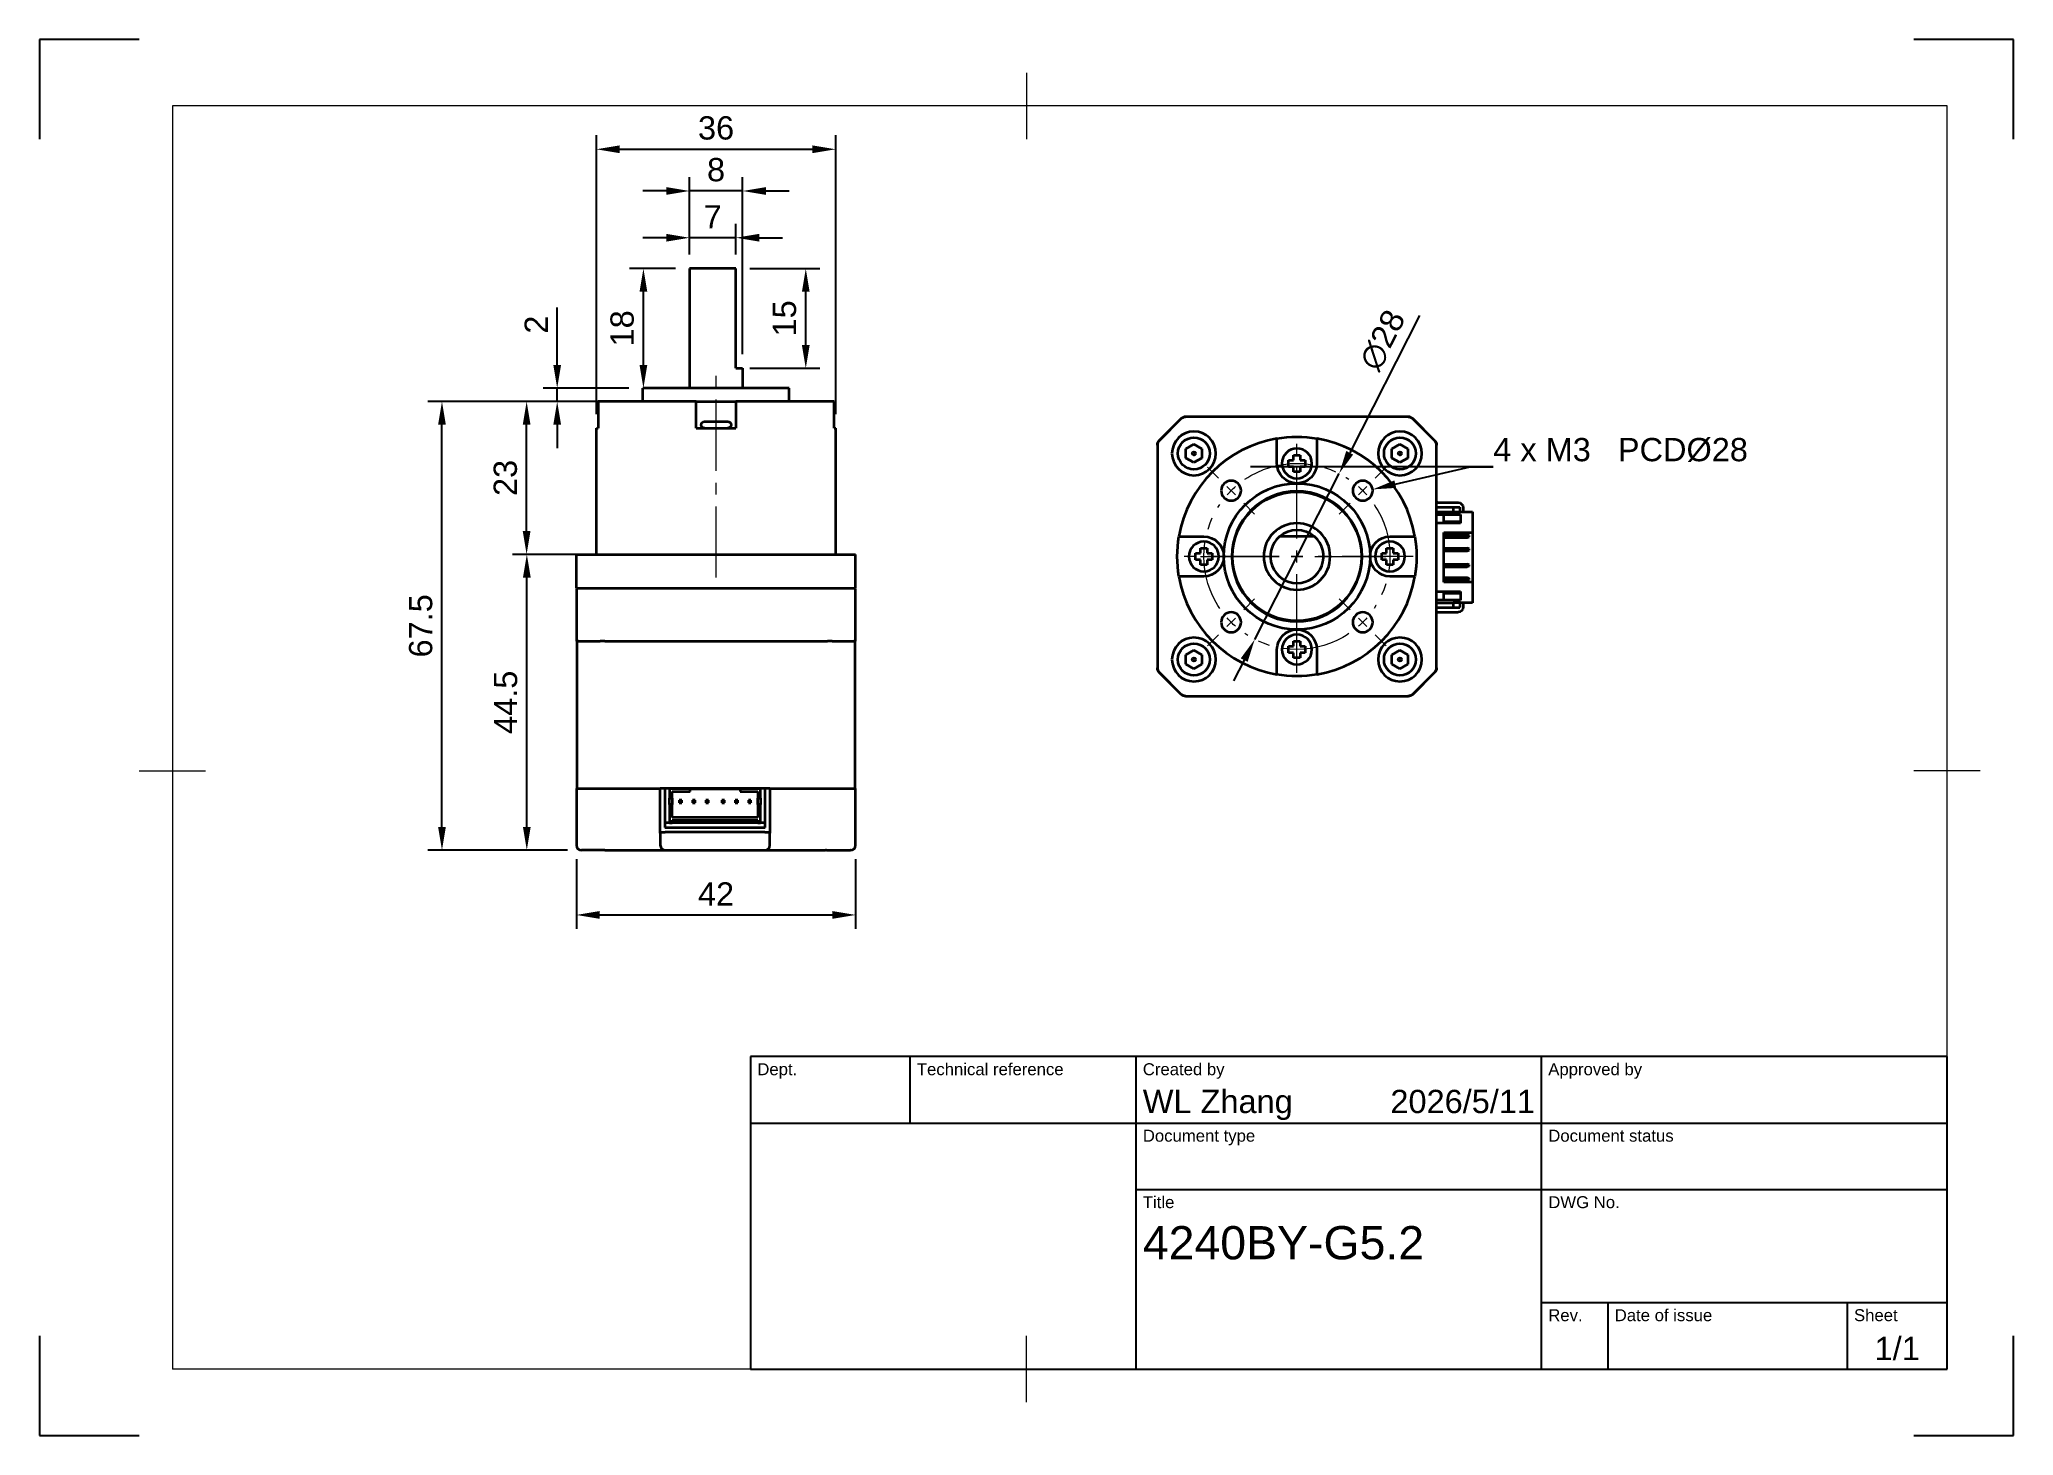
# Model space of a CAD drawing. Header units: millimetres. Extents: x 0 to 297, y 0 to 210.
import ezdxf
from ezdxf import colors
from ezdxf.entities.mleader import LeaderData, LeaderLine
from ezdxf.enums import TextEntityAlignment as Align
from ezdxf.math import Vec2, Vec3

# ---------------------------------------------------------------- set-up
doc = ezdxf.new("R2010")
doc.units = ezdxf.units.MM
doc.header["$LTSCALE"] = 0.75
doc.linetypes.add('CENTER2', pattern=[28.575, 19.05, -3.175, 3.175, -3.175])
for name, color, linetype, lineweight in [('BORDER', 7, 'Continuous', 18), ('FD_Dimensions', 7, 'Continuous', 18), ('Leaders', 7, 'Continuous', 18), ('Smart Centers', 7, 'CENTER2', 18), ('TITLEBLOCK', 7, 'Continuous', 25), ('Visible', 7, 'Continuous', 35)]:
    doc.layers.add(name, color=color, linetype=linetype, lineweight=lineweight)
doc.styles.add('FusionTitle', font='arial.ttf')
doc.styles.get("Standard").update_dxf_attribs({"font": 'arial.ttf'})
doc.dimstyles.new('Dim-ISO-25', dxfattribs={"dimtxt": 3.5, "dimasz": 3.5, "dimexe": 2.1, "dimexo": 2.1, "dimgap": 1.4, "dimtad": 1, "dimzin": 12, "dimdsep": 46, "dimtxsty": 'Standard', "dimcen": 0, "dimazin": 3, "dimtp": 0.1, "dimtm": 0.1, "dimtfac": 0.714286, "dimtmove": 0, "dimatfit": 3, "dimfxl": 1, "dimtzin": 12, "dimarcsym": 0})

# ---------------------------------------------------------------- blocks, each defined once
blk = doc.blocks.new('ISO_A4(L)_SHEET')
at = {"layer": 'BORDER'}
for p, q in [((148.5, 205), (148.5, 195)), ((287, 200), (20, 200)), ((20, 200), (20, 10)), ((287, 10), (287, 200)), ((15, 100), (25, 100)), ((292, 100), (282, 100)), ((148.5, 5), (148.5, 15)), ((287, 10), (20, 10))]:
    blk.add_line(p, q, dxfattribs=at)
at = {"layer": 'Defpoints'}
for p, q in [((0, 210), (0, 195)), ((15, 210), (0, 210)), ((297, 210), (282, 210)), ((297, 195), (297, 210)), ((0, 15), (0, 0)), ((297, 0), (297, 15)), ((0, 0), (15, 0)), ((282, 0), (297, 0))]:
    blk.add_line(p, q, dxfattribs=at)
blk = doc.blocks.new('ISO_TITLEBLOCK')
at = {"layer": 'TITLEBLOCK'}
for p, q in [((0, 47), (-180, 47)), ((-180, 47), (-180, 0)), ((-156, 37), (-156, 47)), ((-122, 0), (-122, 47)), ((-61, 0), (-61, 47)), ((0, 0), (0, 47)), ((-180, 37), (0, 37)), ((-122, 27), (0, 27)), ((-61, 10), (0, 10)), ((-51, 0), (-51, 10)), ((-15, 0), (-15, 10)), ((-180, 0), (0, 0))]:
    blk.add_line(p, q, dxfattribs=at)
at = {"layer": 'TITLEBLOCK', "style": 'FusionTitle'}
for s, p in [('Dept.', (-179, 46)), ('Technical reference', (-155, 46)), ('Created by', (-121, 46)), ('Approved by', (-60, 46)), ('Document type', (-121, 36)), ('Document status', (-60, 36)), ('Title', (-121, 26)), ('DWG No.', (-60, 26)), ('Rev.', (-60, 9)), ('Date of issue', (-50, 9)), ('Sheet', (-14, 9))]:
    blk.add_text(s, height=1.8, dxfattribs=at).set_placement(p, align=Align.TOP_LEFT)
for tag, height, p in [('DEPT', 3.5, (-179, 42)), ('TECHNICAL_REFERENCE', 3.5, (-155, 42)), ('CREATED_BY', 3.5, (-121, 42)), ('APPROVED_BY', 3.5, (-60, 42)), ('DOCUMENT_TYPE', 3.5, (-121, 32)), ('DOCUMENT_STATUS', 3.5, (-60, 32)), ('TITLE_1', 5, (-121, 21.5)), ('TITLE_2', 5, (-121, 14)), ('TITLE_3', 5, (-121, 6.5)), ('DATE_OF_ISSUE', 3.5, (-50, 5))]:
    blk.add_attdef(tag, text='', height=height, dxfattribs=at).set_placement(p, align=Align.TOP_LEFT)
for tag, p in [('CREATED_DATE', (-62, 42)), ('APPROVED_DATE', (-0.99, 42))]:
    blk.add_attdef(tag, text='', height=3.5, dxfattribs=at).set_placement(p, align=Align.TOP_RIGHT)
for tag, height, p in [('DRAWING_NUMBER', 5, (-30.5, 19.75)), ('REV', 3.5, (-56, 4.85)), ('SHEET', 3.5, (-7.5, 4.85))]:
    blk.add_attdef(tag, text='', height=height, dxfattribs=at).set_placement(p, align=Align.TOP_CENTER)
blk = doc.blocks.new('*U5')
at = {"layer": 'Smart Centers', "color": 0, "ltscale": 0.75, "transparency": 16777216}
blk.add_line((0, -13), (0, 19), dxfattribs=at)
blk = doc.blocks.new('*D25')
at = {"layer": 'Defpoints', "color": 0, "transparency": 16777216}
for p in [(80.79174, 88.807893), (122.79174, 88.807893), (122.79174, 78.307893)]:
    blk.add_point(p, dxfattribs=at)
at = {"layer": 'FD_Dimensions', "color": 0, "lineweight": -2, "transparency": 16777216}
for p, q in [((80.79174, 86.707893), (80.79174, 76.207893)), ((122.79174, 86.707893), (122.79174, 76.207893)), ((84.29174, 78.307893), (119.29174, 78.307893))]:
    blk.add_line(p, q, dxfattribs=at)
at = {"layer": 'FD_Dimensions', "color": 0, "transparency": 16777216}
for points in [[(84.29174, 78.891226), (84.29174, 77.724559), (80.79174, 78.307893)], [(119.29174, 78.891226), (119.29174, 77.724559), (122.79174, 78.307893)]]:
    blk.add_solid(points, dxfattribs=at)
at = {"layer": 'FD_Dimensions', "color": 0, "transparency": 16777216, "insert": (101.79174, 81.465055), "char_height": 3.5, "attachment_point": 5}
blk.add_mtext('42', dxfattribs=at)
blk = doc.blocks.new('*D26')
at = {"layer": 'Defpoints', "color": 0, "transparency": 16777216}
for p in [(60.55374, 155.545893), (84.043501, 155.545893), (81.55374, 88.045893)]:
    blk.add_point(p, dxfattribs=at)
at = {"layer": 'FD_Dimensions', "color": 0, "lineweight": -2, "transparency": 16777216}
for p, q in [((81.943501, 155.545893), (58.45374, 155.545893)), ((60.55374, 91.545893), (60.55374, 152.045893)), ((79.45374, 88.045893), (58.45374, 88.045893))]:
    blk.add_line(p, q, dxfattribs=at)
at = {"layer": 'FD_Dimensions', "color": 0, "transparency": 16777216}
for points in [[(59.970407, 152.045893), (61.137073, 152.045893), (60.55374, 155.545893)], [(59.970407, 91.545893), (61.137073, 91.545893), (60.55374, 88.045893)]]:
    blk.add_solid(points, dxfattribs=at)
at = {"layer": 'FD_Dimensions', "color": 0, "transparency": 16777216, "insert": (57.366735, 121.795893), "char_height": 3.5, "attachment_point": 5, "rotation": 90}
blk.add_mtext('67.5', dxfattribs=at)
blk = doc.blocks.new('*D27')
at = {"layer": 'Defpoints', "color": 0, "transparency": 16777216}
for p in [(73.29174, 155.545893), (84.043501, 155.545893), (83.79174, 132.545893)]:
    blk.add_point(p, dxfattribs=at)
at = {"layer": 'FD_Dimensions', "color": 0, "lineweight": -2, "transparency": 16777216}
for p, q in [((81.943501, 155.545893), (71.19174, 155.545893)), ((73.29174, 136.045893), (73.29174, 152.045893)), ((81.69174, 132.545893), (71.19174, 132.545893))]:
    blk.add_line(p, q, dxfattribs=at)
at = {"layer": 'FD_Dimensions', "color": 0, "transparency": 16777216}
for points in [[(72.708407, 152.045893), (73.875073, 152.045893), (73.29174, 155.545893)], [(72.708407, 136.045893), (73.875073, 136.045893), (73.29174, 132.545893)]]:
    blk.add_solid(points, dxfattribs=at)
at = {"layer": 'FD_Dimensions', "color": 0, "transparency": 16777216, "insert": (70.103541, 144.045893), "char_height": 3.5, "attachment_point": 5, "rotation": 90}
blk.add_mtext('23', dxfattribs=at)
blk = doc.blocks.new('*D28')
at = {"layer": 'Defpoints', "color": 0, "transparency": 16777216}
for p in [(119.79174, 193.486749), (83.79174, 151.545893), (119.79174, 151.545893)]:
    blk.add_point(p, dxfattribs=at)
at = {"layer": 'FD_Dimensions', "color": 0, "lineweight": -2, "transparency": 16777216}
for p, q in [((83.79174, 153.645893), (83.79174, 195.586749)), ((87.29174, 193.486749), (116.29174, 193.486749)), ((119.79174, 153.645893), (119.79174, 195.586749))]:
    blk.add_line(p, q, dxfattribs=at)
at = {"layer": 'FD_Dimensions', "color": 0, "transparency": 16777216}
for points in [[(87.29174, 194.070083), (87.29174, 192.903416), (83.79174, 193.486749)], [(116.29174, 194.070083), (116.29174, 192.903416), (119.79174, 193.486749)]]:
    blk.add_solid(points, dxfattribs=at)
at = {"layer": 'FD_Dimensions', "color": 0, "transparency": 16777216, "insert": (101.79174, 196.674948), "char_height": 3.5, "attachment_point": 5}
blk.add_mtext('36', dxfattribs=at)
blk = doc.blocks.new('*D29')
at = {"layer": 'Defpoints', "color": 0, "transparency": 16777216}
for p in [(73.321091, 132.545893), (80.792088, 132.545893), (81.55374, 88.045893)]:
    blk.add_point(p, dxfattribs=at)
at = {"layer": 'FD_Dimensions', "color": 0, "lineweight": -2, "transparency": 16777216}
for p, q in [((78.692088, 132.545893), (71.221091, 132.545893)), ((73.321091, 91.545893), (73.321091, 129.045893)), ((79.45374, 88.045893), (71.221091, 88.045893))]:
    blk.add_line(p, q, dxfattribs=at)
at = {"layer": 'FD_Dimensions', "color": 0, "transparency": 16777216}
for points in [[(72.737758, 129.045893), (73.904425, 129.045893), (73.321091, 132.545893)], [(72.737758, 91.545893), (73.904425, 91.545893), (73.321091, 88.045893)]]:
    blk.add_solid(points, dxfattribs=at)
at = {"layer": 'FD_Dimensions', "color": 0, "transparency": 16777216, "insert": (70.141248, 110.295893), "char_height": 3.5, "attachment_point": 5, "rotation": 90}
blk.add_mtext('44.5', dxfattribs=at)
blk = doc.blocks.new('*D30')
at = {"layer": 'Defpoints', "color": 0, "transparency": 16777216}
for p in [(77.892523, 157.545893), (90.79174, 157.545893), (90.79174, 155.545893)]:
    blk.add_point(p, dxfattribs=at)
at = {"layer": 'FD_Dimensions', "color": 0, "lineweight": -2, "transparency": 16777216}
for p, q in [((77.892523, 161.045893), (77.892523, 169.664106)), ((88.69174, 157.545893), (75.792523, 157.545893)), ((77.892523, 155.545893), (77.892523, 157.545893)), ((88.69174, 155.545893), (75.792523, 155.545893)), ((77.892523, 152.045893), (77.892523, 148.545893))]:
    blk.add_line(p, q, dxfattribs=at)
at = {"layer": 'FD_Dimensions', "color": 0, "transparency": 16777216}
for points in [[(77.309189, 161.045893), (78.475856, 161.045893), (77.892523, 157.545893)], [(77.309189, 152.045893), (78.475856, 152.045893), (77.892523, 155.545893)]]:
    blk.add_solid(points, dxfattribs=at)
at = {"layer": 'FD_Dimensions', "color": 0, "transparency": 16777216, "insert": (74.73536, 167.104999), "char_height": 3.5, "attachment_point": 5, "rotation": 90}
blk.add_mtext('2', dxfattribs=at)
blk = doc.blocks.new('*D31')
at = {"layer": 'Defpoints', "color": 0, "transparency": 16777216}
for p in [(90.864539, 175.545893), (97.79174, 175.545893), (90.79174, 157.545893)]:
    blk.add_point(p, dxfattribs=at)
at = {"layer": 'FD_Dimensions', "color": 0, "lineweight": -2, "transparency": 16777216}
for p, q in [((95.69174, 175.545893), (88.764539, 175.545893)), ((90.864539, 161.045893), (90.864539, 172.045893)), ((92.89174, 157.545893), (92.964539, 157.545893))]:
    blk.add_line(p, q, dxfattribs=at)
at = {"layer": 'FD_Dimensions', "color": 0, "transparency": 16777216}
for points in [[(90.281205, 172.045893), (91.447872, 172.045893), (90.864539, 175.545893)], [(90.281205, 161.045893), (91.447872, 161.045893), (90.864539, 157.545893)]]:
    blk.add_solid(points, dxfattribs=at)
at = {"layer": 'FD_Dimensions', "color": 0, "transparency": 16777216, "insert": (87.677533, 166.545893), "char_height": 3.5, "attachment_point": 5, "rotation": 90}
blk.add_mtext('18', dxfattribs=at)
blk = doc.blocks.new('*D32')
at = {"layer": 'Defpoints', "color": 0, "transparency": 16777216}
for p in [(104.79174, 175.545893), (115.29174, 175.545893), (104.79174, 160.545893)]:
    blk.add_point(p, dxfattribs=at)
at = {"layer": 'FD_Dimensions', "color": 0, "lineweight": -2, "transparency": 16777216}
for p, q in [((106.89174, 175.545893), (117.39174, 175.545893)), ((115.29174, 164.045893), (115.29174, 172.045893)), ((106.89174, 160.545893), (117.39174, 160.545893))]:
    blk.add_line(p, q, dxfattribs=at)
at = {"layer": 'FD_Dimensions', "color": 0, "transparency": 16777216}
for points in [[(114.708407, 172.045893), (115.875073, 172.045893), (115.29174, 175.545893)], [(114.708407, 164.045893), (115.875073, 164.045893), (115.29174, 160.545893)]]:
    blk.add_solid(points, dxfattribs=at)
at = {"layer": 'FD_Dimensions', "color": 0, "transparency": 16777216, "insert": (112.104735, 168.045893), "char_height": 3.5, "attachment_point": 5, "rotation": 90}
blk.add_mtext('15', dxfattribs=at)
blk = doc.blocks.new('*D33')
at = {"layer": 'Defpoints', "color": 0, "transparency": 16777216}
for p in [(97.79174, 180.176434), (97.79174, 175.545893), (104.79174, 175.545893)]:
    blk.add_point(p, dxfattribs=at)
at = {"layer": 'FD_Dimensions', "color": 0, "lineweight": -2, "transparency": 16777216}
for p, q in [((97.79174, 177.645893), (97.79174, 182.276434)), ((104.79174, 177.645893), (104.79174, 182.276434)), ((94.29174, 180.176434), (90.79174, 180.176434)), ((104.79174, 180.176434), (97.79174, 180.176434)), ((108.29174, 180.176434), (111.79174, 180.176434))]:
    blk.add_line(p, q, dxfattribs=at)
at = {"layer": 'FD_Dimensions', "color": 0, "transparency": 16777216}
for points in [[(94.29174, 180.759767), (94.29174, 179.5931), (97.79174, 180.176434)], [(108.29174, 180.759767), (108.29174, 179.5931), (104.79174, 180.176434)]]:
    blk.add_solid(points, dxfattribs=at)
at = {"layer": 'FD_Dimensions', "color": 0, "transparency": 16777216, "insert": (101.29174, 183.326434), "char_height": 3.5, "attachment_point": 5}
blk.add_mtext('7', dxfattribs=at)
blk = doc.blocks.new('*D34')
at = {"layer": 'Defpoints', "color": 0, "transparency": 16777216}
for p in [(97.79174, 187.210901), (97.79174, 175.545893), (105.79174, 160.545893)]:
    blk.add_point(p, dxfattribs=at)
at = {"layer": 'FD_Dimensions', "color": 0, "lineweight": -2, "transparency": 16777216}
for p, q in [((94.29174, 187.210901), (90.79174, 187.210901)), ((97.79174, 177.645893), (97.79174, 189.310901)), ((105.79174, 187.210901), (97.79174, 187.210901)), ((105.79174, 162.645893), (105.79174, 189.310901)), ((109.29174, 187.210901), (112.79174, 187.210901))]:
    blk.add_line(p, q, dxfattribs=at)
at = {"layer": 'FD_Dimensions', "color": 0, "transparency": 16777216}
for points in [[(94.29174, 187.794235), (94.29174, 186.627568), (97.79174, 187.210901)], [(109.29174, 187.794235), (109.29174, 186.627568), (105.79174, 187.210901)]]:
    blk.add_solid(points, dxfattribs=at)
at = {"layer": 'FD_Dimensions', "color": 0, "transparency": 16777216, "insert": (101.79174, 190.397907), "char_height": 3.5, "attachment_point": 5}
blk.add_mtext('8', dxfattribs=at)
blk = doc.blocks.new('*U16')
at = {"layer": 'Smart Centers', "color": 0, "ltscale": 0.75, "transparency": 16777216}
for p, q in [((-6.363961, -6.363961), (-8.005222, -8.005222)), ((-11.793768, -11.793768), (-13.435029, -13.435029))]:
    blk.add_line(p, q, dxfattribs=at)
at = {"layer": 'Smart Centers', "color": 0, "linetype": 'Continuous', "ltscale": 0.75, "transparency": 16777216}
blk.add_line((-9.268071, -9.268071), (-10.530919, -10.530919), dxfattribs=at)
at = {"layer": 'Smart Centers', "color": 0, "linetype": 'Continuous', "ltscale": 0.75, "transparency": 16777216, "extrusion": (0, 0, -1)}
blk.add_arc((0, 0), 14, 311.344856, 318.655144, dxfattribs=at)
blk = doc.blocks.new('*U17')
at = {"layer": 'Smart Centers', "color": 0, "ltscale": 0.75, "transparency": 16777216}
for p, q in [((-11.793768, 11.793768), (-13.435029, 13.435029)), ((-6.363961, 6.363961), (-8.005222, 8.005222))]:
    blk.add_line(p, q, dxfattribs=at)
at = {"layer": 'Smart Centers', "color": 0, "linetype": 'Continuous', "ltscale": 0.75, "transparency": 16777216}
blk.add_line((-9.268071, 9.268071), (-10.530919, 10.530919), dxfattribs=at)
at = {"layer": 'Smart Centers', "color": 0, "linetype": 'Continuous', "ltscale": 0.75, "transparency": 16777216, "extrusion": (0, 0, -1)}
blk.add_arc((0, 0), 14, 41.344856, 48.655144, dxfattribs=at)
blk = doc.blocks.new('*U18')
at = {"layer": 'Smart Centers', "color": 0, "ltscale": 0.75, "transparency": 16777216}
for p, q in [((11.793768, 11.793768), (13.435029, 13.435029)), ((6.363961, 6.363961), (8.005222, 8.005222))]:
    blk.add_line(p, q, dxfattribs=at)
at = {"layer": 'Smart Centers', "color": 0, "linetype": 'Continuous', "ltscale": 0.75, "transparency": 16777216}
blk.add_line((9.268071, 9.268071), (10.530919, 10.530919), dxfattribs=at)
at = {"layer": 'Smart Centers', "color": 0, "linetype": 'Continuous', "ltscale": 0.75, "transparency": 16777216, "extrusion": (0, 0, -1)}
blk.add_arc((0, 0), 14, 131.344856, 138.655144, dxfattribs=at)
blk = doc.blocks.new('*U19')
at = {"layer": 'Smart Centers', "color": 0, "ltscale": 0.75, "transparency": 16777216}
for p, q in [((6.363961, -6.363961), (8.005222, -8.005222)), ((11.793768, -11.793768), (13.435029, -13.435029))]:
    blk.add_line(p, q, dxfattribs=at)
at = {"layer": 'Smart Centers', "color": 0, "linetype": 'Continuous', "ltscale": 0.75, "transparency": 16777216}
blk.add_line((9.268071, -9.268071), (10.530919, -10.530919), dxfattribs=at)
at = {"layer": 'Smart Centers', "color": 0, "linetype": 'Continuous', "ltscale": 0.75, "transparency": 16777216, "extrusion": (0, 0, -1)}
blk.add_arc((0, 0), 14, 221.344856, 228.655144, dxfattribs=at)
blk = doc.blocks.new('*U20')
at = {"layer": 'Smart Centers', "color": 0, "ltscale": 0.75, "transparency": 16777216}
for p, q in [((0, 2.678906), (0, 17.5)), ((-2.678906, 0), (-17.5, 0)), ((17.5, 0), (2.678906, 0)), ((0, -17.5), (0, -2.678906))]:
    blk.add_line(p, q, dxfattribs=at)
at = {"layer": 'Smart Centers', "color": 0, "linetype": 'Continuous', "ltscale": 0.75, "transparency": 16777216}
for p, q in [((0.892969, 0), (-0.892969, 0)), ((0, -0.892969), (0, 0.892969))]:
    blk.add_line(p, q, dxfattribs=at)
blk = doc.blocks.new('*U21')
at = {"layer": 'Smart Centers', "color": 0, "ltscale": 0.75, "transparency": 16777216, "extrusion": (0, 0, -1)}
for start, end in [(55.9804, 124.0196), (325.9804, 34.0196), (145.9804, 214.0196), (235.9804, 304.0196)]:
    blk.add_arc((0, 0), 14, start, end, dxfattribs=at)
at = {"layer": 'Smart Centers', "color": 0, "ltscale": 0.75, "transparency": 16777216}
for name in ['*U20', '*U17', '*U18', '*U16', '*U19']:
    blk.add_blockref(name, (0, 0), dxfattribs=at)
blk = doc.blocks.new('*U22')
at = {"layer": 'Smart Centers', "color": 0, "ltscale": 0.75, "transparency": 16777216}
for p, q in [((0, 2.678906), (0, 14.5)), ((-14.5, 0), (-2.678906, 0)), ((2.678906, 0), (14.5, 0)), ((0, -14.5), (0, -2.678906))]:
    blk.add_line(p, q, dxfattribs=at)
at = {"layer": 'Smart Centers', "color": 0, "linetype": 'Continuous', "ltscale": 0.75, "transparency": 16777216}
for p, q in [((-0.892969, 0), (0.892969, 0)), ((0, -0.892969), (0, 0.892969))]:
    blk.add_line(p, q, dxfattribs=at)
blk = doc.blocks.new('*U23')
at = {"layer": 'Smart Centers', "color": 0, "ltscale": 0.75, "transparency": 16777216}
for p, q in [((0, 2.678906), (0, 13.3)), ((-13.3, 0), (-2.678906, 0)), ((2.678906, 0), (13.3, 0)), ((0, -13.3), (0, -2.678906))]:
    blk.add_line(p, q, dxfattribs=at)
at = {"layer": 'Smart Centers', "color": 0, "linetype": 'Continuous', "ltscale": 0.75, "transparency": 16777216}
for p, q in [((-0.892969, 0), (0.892969, 0)), ((0, -0.892969), (0, 0.892969))]:
    blk.add_line(p, q, dxfattribs=at)
blk = doc.blocks.new('*D35')
at = {"layer": 'Defpoints', "color": 0, "transparency": 16777216}
for p in [(195.538707, 144.709942), (182.837507, 119.756395)]:
    blk.add_point(p, dxfattribs=at)
at = {"layer": 'FD_Dimensions', "color": 0, "lineweight": -2, "transparency": 16777216}
for p, q in [((207.634284, 168.473644), (197.126357, 147.829135)), ((182.837507, 119.756395), (195.538707, 144.709942)), ((181.249857, 116.637201), (179.662207, 113.518008))]:
    blk.add_line(p, q, dxfattribs=at)
at = {"layer": 'FD_Dimensions', "color": 0, "transparency": 16777216}
for points in [[(196.606492, 148.093744), (197.646223, 147.564527), (195.538707, 144.709942)], [(180.729992, 116.90181), (181.769723, 116.372593), (182.837507, 119.756395)]]:
    blk.add_solid(points, dxfattribs=at)
at = {"layer": 'FD_Dimensions', "color": 0, "transparency": 16777216, "insert": (202.069303, 164.781942), "char_height": 3.5, "attachment_point": 5, "rotation": 63.02420128}
blk.add_mtext('∅28', dxfattribs=at)

msp = doc.modelspace()

# ---------------------------------------------------------------- linework, layer by layer
at = {"layer": 'Visible', "extrusion": (0, 1, 0)}
for p, q in [((104.792, 175.546), (97.792, 175.546)), ((97.792, 175.546), (97.792, 157.546)), ((104.792, 160.546), (104.792, 175.546)), ((104.792, 160.546), (105.792, 160.546)), ((105.792, 160.546), (105.792, 157.546)), ((112.792, 157.546), (90.792, 157.546)), ((90.792, 155.546), (90.792, 157.546)), ((112.792, 155.546), (112.792, 157.546)), ((84.044, 155.546), (84.044, 151.546)), ((98.792, 155.546), (84.044, 155.546)), ((98.792, 151.546), (98.792, 155.546)), ((98.792, 155.546), (101.792, 155.546)), ((101.792, 155.546), (104.792, 155.546)), ((104.792, 155.546), (104.792, 151.546)), ((119.54, 155.546), (104.792, 155.546)), ((119.54, 151.546), (119.54, 155.546)), ((83.792, 151.546), (84.044, 151.546)), ((83.792, 132.546), (83.792, 151.546)), ((98.792, 151.546), (104.792, 151.546)), ((100.042, 152.546), (103.542, 152.546)), ((119.54, 151.546), (119.792, 151.546)), ((119.792, 132.546), (119.792, 151.546)), ((80.792, 132.546), (81.097, 132.546)), ((80.792, 127.482), (80.792, 132.546)), ((81.097, 132.546), (84.327, 132.546)), ((84.327, 132.546), (85.062, 132.546)), ((85.062, 132.546), (118.521, 132.546)), ((118.521, 132.546), (119.256, 132.546)), ((119.256, 132.546), (122.487, 132.546)), ((122.487, 132.546), (122.791, 132.546)), ((122.791, 127.482), (122.791, 132.546)), ((80.792, 127.482), (81.097, 127.482)), ((80.792, 127.031), (80.792, 119.495)), ((80.892, 127.482), (80.852, 127.373)), ((81.097, 127.482), (84.327, 127.482)), ((84.327, 127.482), (85.062, 127.482)), ((85.062, 127.482), (118.521, 127.482)), ((118.521, 127.482), (119.256, 127.482)), ((119.256, 127.482), (122.487, 127.482)), ((122.487, 127.482), (122.791, 127.482)), ((122.731, 127.373), (122.692, 127.482)), ((122.792, 119.495), (122.792, 127.031)), ((81.085, 119.495), (80.792, 119.495)), ((80.846, 119.495), (80.846, 97.333)), ((81.085, 119.495), (84.339, 119.495)), ((85.046, 119.495), (84.339, 119.495)), ((85.046, 119.495), (118.538, 119.495)), ((119.245, 119.495), (118.538, 119.495)), ((119.245, 119.495), (122.499, 119.495)), ((122.792, 119.495), (122.499, 119.495)), ((122.738, 97.333), (122.738, 119.495)), ((80.792, 97.333), (81.085, 97.333)), ((80.792, 97.333), (80.792, 88.808)), ((81.085, 97.333), (84.339, 97.333)), ((84.339, 97.333), (85.046, 97.333)), ((85.046, 97.333), (93.4, 97.333)), ((93.4, 90.746), (93.4, 97.333)), ((94.1, 97.333), (93.4, 97.333)), ((94.8, 97.333), (94.1, 97.333)), ((94.1, 97.333), (94.1, 92.146)), ((108.5, 97.333), (94.8, 97.333)), ((94.8, 97.296), (94.8, 97.333)), ((94.8, 97.296), (94.8, 95.896)), ((97.9, 97.296), (94.8, 97.296)), ((94.8, 94.946), (94.8, 95.896)), ((94.8, 95.896), (95.2, 95.896)), ((95.2, 95.896), (95.2, 96.896)), ((95.2, 96.896), (97.9, 96.896)), ((95.2, 95.896), (95.2, 94.946)), ((96.65, 95.596), (96.25, 95.596)), ((96.35, 95.496), (96.25, 95.596)), ((96.25, 95.596), (96.25, 95.196)), ((96.35, 95.296), (96.25, 95.196)), ((96.25, 95.196), (96.65, 95.196)), ((96.35, 95.496), (96.55, 95.496)), ((96.35, 95.296), (96.35, 95.496)), ((96.55, 95.296), (96.35, 95.296)), ((96.65, 95.596), (96.55, 95.496)), ((96.55, 95.496), (96.55, 95.296)), ((96.55, 95.296), (96.65, 95.196)), ((96.65, 95.196), (96.65, 95.596)), ((97.9, 97.296), (105.4, 97.296)), ((97.9, 96.896), (97.9, 97.296)), ((98.65, 95.596), (98.25, 95.596)), ((98.35, 95.496), (98.25, 95.596)), ((98.25, 95.596), (98.25, 95.196)), ((98.35, 95.296), (98.25, 95.196)), ((98.25, 95.196), (98.65, 95.196)), ((98.35, 95.496), (98.55, 95.496)), ((98.35, 95.296), (98.35, 95.496)), ((98.55, 95.296), (98.35, 95.296)), ((98.65, 95.596), (98.55, 95.496)), ((98.55, 95.496), (98.55, 95.296)), ((98.55, 95.296), (98.65, 95.196)), ((98.65, 95.196), (98.65, 95.596)), ((100.25, 95.596), (100.25, 95.196)), ((100.35, 95.496), (100.25, 95.596)), ((100.65, 95.596), (100.25, 95.596)), ((100.35, 95.296), (100.25, 95.196)), ((100.25, 95.196), (100.65, 95.196)), ((100.35, 95.296), (100.35, 95.496)), ((100.35, 95.496), (100.55, 95.496)), ((100.55, 95.296), (100.35, 95.296)), ((100.55, 95.496), (100.65, 95.596)), ((100.55, 95.496), (100.55, 95.296)), ((100.65, 95.196), (100.55, 95.296)), ((100.65, 95.196), (100.65, 95.596)), ((103.05, 95.596), (102.65, 95.596)), ((102.65, 95.596), (102.65, 95.196)), ((102.65, 95.596), (102.75, 95.496)), ((102.75, 95.296), (102.65, 95.196)), ((102.65, 95.196), (103.05, 95.196)), ((102.75, 95.496), (102.95, 95.496)), ((102.75, 95.296), (102.75, 95.496)), ((102.95, 95.296), (102.75, 95.296)), ((102.95, 95.496), (103.05, 95.596)), ((102.95, 95.496), (102.95, 95.296)), ((102.95, 95.296), (103.05, 95.196)), ((103.05, 95.196), (103.05, 95.596)), ((105.05, 95.596), (104.65, 95.596)), ((104.65, 95.596), (104.65, 95.196)), ((104.65, 95.596), (104.75, 95.496)), ((104.75, 95.296), (104.65, 95.196)), ((104.65, 95.196), (105.05, 95.196)), ((104.75, 95.496), (104.95, 95.496)), ((104.75, 95.296), (104.75, 95.496)), ((104.95, 95.296), (104.75, 95.296)), ((104.95, 95.496), (105.05, 95.596)), ((104.95, 95.496), (104.95, 95.296)), ((104.95, 95.296), (105.05, 95.196)), ((105.05, 95.196), (105.05, 95.596)), ((108.5, 97.296), (105.4, 97.296)), ((105.4, 97.296), (105.4, 96.896)), ((105.4, 96.896), (108.1, 96.896)), ((107.05, 95.596), (106.65, 95.596)), ((106.65, 95.596), (106.65, 95.196)), ((106.65, 95.596), (106.75, 95.496)), ((106.75, 95.296), (106.65, 95.196)), ((106.65, 95.196), (107.05, 95.196)), ((106.75, 95.496), (106.95, 95.496)), ((106.75, 95.296), (106.75, 95.496)), ((106.95, 95.296), (106.75, 95.296)), ((106.95, 95.496), (107.05, 95.596)), ((106.95, 95.496), (106.95, 95.296)), ((106.95, 95.296), (107.05, 95.196)), ((107.05, 95.196), (107.05, 95.596)), ((108.1, 96.896), (108.1, 95.896)), ((108.1, 95.896), (108.5, 95.896)), ((108.1, 94.946), (108.1, 95.896)), ((108.5, 97.333), (108.5, 97.296)), ((109.2, 97.333), (108.5, 97.333)), ((108.5, 95.896), (108.5, 97.296)), ((108.5, 95.896), (108.5, 94.946)), ((109.2, 92.146), (109.2, 97.333)), ((109.9, 97.333), (109.2, 97.333)), ((109.9, 97.333), (109.9, 90.746)), ((109.9, 97.333), (118.255, 97.333)), ((118.255, 97.333), (118.962, 97.333)), ((118.962, 97.333), (122.499, 97.333)), ((122.499, 97.333), (122.792, 97.333)), ((122.792, 88.808), (122.792, 97.333)), ((94.8, 92.146), (94.1, 92.146)), ((94.1, 92.146), (94.1, 91.446)), ((94.8, 94.946), (94.8, 92.146)), ((95.2, 94.946), (94.8, 94.946)), ((94.8, 92.146), (95.2, 92.146)), ((95.2, 92.946), (95.2, 94.946)), ((108.1, 92.946), (95.2, 92.946)), ((95.2, 92.146), (95.2, 92.546)), ((95.2, 92.546), (108.1, 92.546)), ((108.1, 92.146), (95.2, 92.146)), ((108.5, 94.946), (108.1, 94.946)), ((108.1, 94.946), (108.1, 92.946)), ((108.1, 92.546), (108.1, 92.146)), ((108.1, 92.146), (108.5, 92.146)), ((108.5, 92.146), (108.5, 94.946)), ((109.2, 92.146), (108.5, 92.146)), ((109.2, 91.446), (109.2, 92.146)), ((93.4, 90.746), (93.2, 90.746)), ((93.4, 90.746), (94.16, 90.746)), ((93.4, 90.746), (93.4, 88.806)), ((94.1, 91.446), (109.2, 91.446)), ((109.14, 90.746), (94.16, 90.746)), ((109.14, 90.746), (109.9, 90.746)), ((110.1, 90.746), (109.9, 90.746)), ((109.9, 88.806), (109.9, 90.746)), ((81.623, 88.046), (81.554, 88.046)), ((84.878, 88.046), (81.623, 88.046)), ((85.046, 88.046), (84.878, 88.046)), ((85.046, 88.046), (93.96, 88.046)), ((93.96, 88.046), (94.16, 88.046)), ((94.16, 88.046), (109.14, 88.046)), ((109.14, 88.046), (109.34, 88.046)), ((109.34, 88.046), (118.255, 88.046)), ((118.423, 88.046), (118.255, 88.046)), ((118.423, 88.046), (121.96, 88.046)), ((122.03, 88.046), (121.96, 88.046))]:
    msp.add_line(p, q, dxfattribs=at)
at = {"layer": 'Visible'}
for p, q in [((171.735, 152.94), (168.481, 149.686)), ((171.724, 152.928), (168.493, 149.697)), ((205.934, 153.233), (172.442, 153.233)), ((205.917, 153.233), (172.459, 153.233)), ((209.895, 149.686), (206.641, 152.94)), ((209.883, 149.697), (206.652, 152.928)), ((168.188, 148.979), (168.188, 115.487)), ((168.188, 148.963), (168.188, 115.504)), ((172.488, 148.426), (173.688, 149.119)), ((173.688, 149.119), (174.888, 148.426)), ((186.188, 146.233), (186.188, 149.981)), ((192.188, 149.981), (192.188, 146.233)), ((203.488, 148.426), (204.688, 149.119)), ((204.688, 149.119), (205.888, 148.426)), ((210.188, 115.487), (210.188, 148.979)), ((210.188, 115.504), (210.188, 148.963)), ((172.488, 147.04), (172.488, 148.426)), ((173.688, 146.348), (172.488, 147.04)), ((174.888, 147.04), (173.688, 146.348)), ((174.888, 148.426), (174.888, 147.04)), ((187.938, 146.733), (188.688, 146.733)), ((187.938, 145.733), (187.938, 146.733)), ((188.688, 145.733), (187.938, 145.733)), ((188.688, 146.733), (188.688, 147.483)), ((188.688, 147.483), (189.688, 147.483)), ((188.688, 144.983), (188.688, 145.733)), ((189.688, 147.483), (189.688, 146.733)), ((189.688, 146.733), (190.438, 146.733)), ((190.438, 145.733), (189.688, 145.733)), ((189.688, 145.733), (189.688, 144.983)), ((190.438, 146.733), (190.438, 145.733)), ((203.488, 147.04), (203.488, 148.426)), ((204.688, 146.348), (203.488, 147.04)), ((205.888, 147.04), (204.688, 146.348)), ((205.888, 148.426), (205.888, 147.04)), ((189.688, 144.983), (188.688, 144.983)), ((210.188, 139.642), (212.688, 139.642)), ((210.388, 140.342), (213.428, 140.342)), ((212.688, 139.642), (213.688, 139.642)), ((212.688, 139.642), (212.688, 138.942)), ((213.688, 139.642), (213.688, 138.942)), ((210.188, 138.942), (212.688, 138.942)), ((210.188, 138.542), (213.788, 138.542)), ((213.788, 137.242), (210.188, 137.242)), ((211.288, 137.242), (211.288, 138.542)), ((211.288, 137.492), (213.788, 137.492)), ((212.688, 138.942), (215.588, 138.942)), ((213.788, 138.542), (213.788, 137.242)), ((214.188, 139.582), (214.188, 138.942)), ((215.588, 138.942), (215.588, 135.842)), ((171.44, 135.233), (175.188, 135.233)), ((191.834, 135.233), (186.542, 135.233)), ((203.188, 135.233), (206.936, 135.233)), ((211.288, 128.342), (211.288, 135.842)), ((211.288, 135.842), (215.588, 135.842)), ((211.288, 135.492), (214.813, 135.492)), ((211.288, 135.092), (214.813, 135.092)), ((214.813, 135.492), (214.813, 135.092)), ((215.088, 135.392), (214.813, 135.492)), ((214.813, 135.092), (215.088, 135.192)), ((215.088, 135.192), (215.088, 135.392)), ((215.588, 135.842), (215.588, 128.342)), ((173.938, 132.733), (174.688, 132.733)), ((173.938, 131.733), (173.938, 132.733)), ((174.688, 131.733), (173.938, 131.733)), ((174.688, 132.733), (174.688, 133.483)), ((174.688, 133.483), (175.688, 133.483)), ((174.688, 130.983), (174.688, 131.733)), ((175.688, 130.983), (174.688, 130.983)), ((175.688, 133.483), (175.688, 132.733)), ((175.688, 132.733), (176.438, 132.733)), ((176.438, 131.733), (175.688, 131.733)), ((175.688, 131.733), (175.688, 130.983)), ((176.438, 132.733), (176.438, 131.733)), ((201.938, 132.733), (202.688, 132.733)), ((201.938, 131.733), (201.938, 132.733)), ((202.688, 131.733), (201.938, 131.733)), ((202.688, 132.733), (202.688, 133.483)), ((202.688, 133.483), (203.688, 133.483)), ((202.688, 130.983), (202.688, 131.733)), ((203.688, 130.983), (202.688, 130.983)), ((203.688, 133.483), (203.688, 132.733)), ((203.688, 132.733), (204.438, 132.733)), ((204.438, 131.733), (203.688, 131.733)), ((203.688, 131.733), (203.688, 130.983)), ((204.438, 132.733), (204.438, 131.733)), ((211.288, 133.492), (214.813, 133.492)), ((211.288, 133.092), (214.813, 133.092)), ((211.288, 131.092), (214.813, 131.092)), ((211.288, 130.692), (214.813, 130.692)), ((214.813, 133.492), (214.813, 133.092)), ((215.088, 133.392), (214.813, 133.492)), ((214.813, 133.092), (215.088, 133.192)), ((215.088, 130.992), (214.813, 131.092)), ((214.813, 131.092), (214.813, 130.692)), ((215.088, 130.792), (214.813, 130.692)), ((215.088, 133.192), (215.088, 133.392)), ((215.088, 130.792), (215.088, 130.992)), ((175.188, 129.233), (171.44, 129.233)), ((206.936, 129.233), (203.188, 129.233)), ((211.288, 129.092), (214.813, 129.092)), ((211.288, 128.692), (214.813, 128.692)), ((215.588, 128.342), (211.288, 128.342)), ((214.813, 129.092), (214.813, 128.692)), ((214.813, 129.092), (215.088, 128.992)), ((215.088, 128.792), (214.813, 128.692)), ((215.088, 128.792), (215.088, 128.992)), ((215.588, 128.342), (215.588, 125.242)), ((210.188, 126.942), (213.788, 126.942)), ((213.788, 125.642), (210.188, 125.642)), ((210.188, 125.242), (212.688, 125.242)), ((211.288, 125.642), (211.288, 126.942)), ((211.288, 126.692), (213.788, 126.692)), ((212.688, 125.242), (212.688, 124.542)), ((215.588, 125.242), (212.688, 125.242)), ((213.688, 125.242), (213.688, 124.542)), ((213.788, 126.942), (213.788, 125.642)), ((214.188, 125.242), (214.188, 124.602)), ((210.188, 124.542), (212.688, 124.542)), ((210.388, 123.842), (213.428, 123.842)), ((212.688, 124.542), (213.688, 124.542)), ((188.688, 118.733), (188.688, 119.483)), ((188.688, 119.483), (189.688, 119.483)), ((189.688, 119.483), (189.688, 118.733)), ((172.488, 117.426), (173.688, 118.119)), ((172.488, 116.04), (172.488, 117.426)), ((173.688, 115.348), (172.488, 116.04)), ((173.688, 118.119), (174.888, 117.426)), ((174.888, 116.04), (173.688, 115.348)), ((174.888, 117.426), (174.888, 116.04)), ((186.188, 114.485), (186.188, 118.233)), ((187.938, 118.733), (188.688, 118.733)), ((187.938, 117.733), (187.938, 118.733)), ((188.688, 117.733), (187.938, 117.733)), ((188.688, 116.983), (188.688, 117.733)), ((189.688, 116.983), (188.688, 116.983)), ((189.688, 118.733), (190.438, 118.733)), ((190.438, 117.733), (189.688, 117.733)), ((189.688, 117.733), (189.688, 116.983)), ((190.438, 118.733), (190.438, 117.733)), ((192.188, 118.233), (192.188, 114.485)), ((203.488, 117.426), (204.688, 118.119)), ((203.488, 116.04), (203.488, 117.426)), ((204.688, 115.348), (203.488, 116.04)), ((204.688, 118.119), (205.888, 117.426)), ((205.888, 116.04), (204.688, 115.348)), ((205.888, 117.426), (205.888, 116.04)), ((168.481, 114.78), (171.735, 111.526)), ((168.493, 114.769), (171.724, 111.538)), ((206.641, 111.526), (209.895, 114.78)), ((206.652, 111.538), (209.883, 114.769)), ((172.442, 111.233), (205.934, 111.233)), ((172.459, 111.234), (205.917, 111.234))]:
    msp.add_line(p, q, dxfattribs=at)
at = {"layer": 'Visible', "extrusion": (0, 0, -1)}
for centre, radius in [((-173.688, 147.733), 3.3), ((-204.688, 147.733), 3.3), ((-189.188, 146.233), 2.25), ((-179.289, 142.133), 1.5), ((-199.088, 142.133), 1.5), ((-189.188, 132.233), 9.8), ((-189.188, 132.233), 5), ((-175.188, 132.233), 2.25), ((-203.188, 132.233), 2.25), ((-179.289, 122.334), 1.5), ((-199.088, 122.334), 1.5), ((-173.688, 116.733), 3.3), ((-189.188, 118.233), 2.25), ((-204.688, 116.733), 3.3)]:
    msp.add_circle(centre, radius, dxfattribs=at)
at = {"layer": 'Visible'}
for centre, radius in [((173.688, 147.733), 2.4), ((204.688, 147.733), 2.4), ((173.688, 147.733), 0.25), ((204.688, 147.733), 0.25), ((189.188, 132.233), 11), ((189.188, 132.233), 9.7), ((173.688, 116.733), 2.4), ((204.688, 116.733), 2.4), ((173.688, 116.733), 0.25), ((204.688, 116.733), 0.25)]:
    msp.add_circle(centre, radius, dxfattribs=at)
at = {"layer": 'Visible', "extrusion": (-2e-16, 0, -1)}
for centre, start, end in [((-100.042, 152.046), 270, 90), ((-103.542, 152.046), 90, 270)]:
    msp.add_arc(centre, 0.5, start, end, dxfattribs=at)
at = {"layer": 'Visible', "extrusion": (0, 0, -1)}
for centre, radius, start, end in [((-172.442, 152.233), 1, 45, 90), ((-205.934, 152.233), 1, 90, 135), ((-169.188, 148.979), 1, 0, 45), ((-189.188, 132.233), 18, 80.40593, 99.59407), ((-209.188, 148.979), 1, 135, 180), ((-189.188, 146.233), 3, 270, 0), ((-189.188, 146.233), 3, 180, 270), ((-213.428, 139.582), 0.76, 90, 180), ((-189.188, 132.233), 18, 350.40593, 9.59407), ((-175.188, 132.233), 3, 90, 180), ((-189.188, 132.233), 4, 48.59038, 131.40962), ((-203.188, 132.233), 3, 0, 90), ((-189.188, 132.233), 18, 170.40593, 189.59407), ((-175.188, 132.233), 3, 180, 270), ((-203.188, 132.233), 3, 270, 0), ((-213.428, 124.602), 0.76, 180, 270), ((-189.188, 118.233), 3, 0, 90), ((-189.188, 118.233), 3, 90, 180), ((-169.188, 115.487), 1, 315, 0), ((-189.188, 132.233), 18, 260.40593, 279.59407), ((-209.188, 115.487), 1, 180, 225), ((-172.442, 112.233), 1, 270, 315), ((-205.934, 112.233), 1, 225, 270)]:
    msp.add_arc(centre, radius, start, end, dxfattribs=at)
at = {"layer": 'Visible'}
for centre, radius, start, end in [((189.188, 132.233), 18, 99.59407, 170.40593), ((189.188, 132.233), 18, 9.59407, 80.40593), ((210.388, 140.542), 0.2, 179.95981, 270.03627), ((189.188, 132.233), 4, 131.40962, 48.59038), ((189.188, 132.233), 18, 189.59407, 260.40593), ((189.188, 132.233), 18, 279.59407, 350.40593), ((81.792, 127.031), 1, 160, 180), ((121.792, 127.031), 1, 0, 20), ((210.388, 123.642), 0.2, 89.96372, 180.04021), ((81.554, 88.808), 0.762, 180, 270), ((94.16, 88.806), 0.76, 180, 270), ((109.14, 88.806), 0.76, 270, 0), ((122.03, 88.808), 0.762, 270, 0)]:
    msp.add_arc(centre, radius, start, end, dxfattribs=at)
for points in [[(172.459, 153.233), (172.185, 153.233), (171.917, 153.122), (171.724, 152.928)], [(206.652, 152.928), (206.459, 153.122), (206.191, 153.233), (205.917, 153.233)], [(168.493, 149.697), (168.3, 149.504), (168.188, 149.236), (168.188, 148.963)], [(210.188, 148.963), (210.188, 149.236), (210.077, 149.504), (209.883, 149.697)], [(168.188, 115.504), (168.188, 115.23), (168.3, 114.962), (168.493, 114.769)], [(209.883, 114.769), (210.077, 114.962), (210.188, 115.23), (210.188, 115.504)], [(171.724, 111.538), (171.917, 111.345), (172.185, 111.234), (172.459, 111.234)], [(205.917, 111.234), (206.191, 111.234), (206.459, 111.345), (206.652, 111.538)]]:
    msp.add_open_spline(points, degree=3, dxfattribs=at)

# ---------------------------------------------------------------- block references
at = {"layer": 'BORDER'}
msp.add_blockref('ISO_A4(L)_SHEET', (0, 0), dxfattribs=at)
at = {"layer": 'Smart Centers', "ltscale": 0.75}
for name, p in [('*U5', (101.792, 142.046)), ('*U21', (189.188, 132.233)), ('*U22', (189.188, 132.233)), ('*U23', (189.188, 132.233))]:
    msp.add_blockref(name, p, dxfattribs=at)
at = {"layer": 'TITLEBLOCK'}
msp.add_blockref('ISO_TITLEBLOCK', (287, 10), dxfattribs=at).add_auto_attribs({'CREATED_DATE': '2026/5/11', 'SHEET': '1/1', 'TITLE_1': '4240BY-G5.2', 'CREATED_BY': 'WL Zhang'})

# ---------------------------------------------------------------- dimensions: what is measured, and where the dimension line sits
at = {"layer": 'FD_Dimensions'}
dim = msp.add_linear_dim(base=(119.792, 193.487), p1=(83.792, 151.546), p2=(119.792, 151.546), angle=0, dimstyle='Dim-ISO-25', override={"dimlfac": 1}, dxfattribs=at)
dim.commit()
dim.dimension.update_dxf_attribs({"geometry": '*D28', "text_midpoint": (101.792, 193.487), "dimtype": 161})
dim = msp.add_linear_dim(base=(97.792, 187.211), p1=(105.792, 160.546), p2=(97.792, 175.546), dimstyle='Dim-ISO-25', override={"dimlfac": 1, "dimclrd": 0, "dimclre": 0}, dxfattribs=at)
dim.commit()
dim.dimension.update_dxf_attribs({"geometry": '*D34', "text_midpoint": (101.792, 190.398)})
for p1, p2, distance, picture, middle in [((104.792, 175.546), (97.792, 175.546), -4.631, '*D33', (101.292, 183.326)), ((80.792, 88.808), (122.792, 88.808), -10.5, '*D25', (101.792, 81.465))]:
    dim = msp.add_aligned_dim(p1=p1, p2=p2, distance=distance, dimstyle='Dim-ISO-25', override={"dimlfac": 1, "dimclrd": 0, "dimclre": 0}, dxfattribs=at)
    dim.commit()
    dim.dimension.update_dxf_attribs({"geometry": picture, "text_midpoint": middle})
for base, p1, p2, picture, middle in [((90.865, 175.546), (90.792, 157.546), (97.792, 175.546), '*D31', (87.678, 166.546)), ((115.292, 175.546), (104.792, 160.546), (104.792, 175.546), '*D32', (112.105, 168.046)), ((77.893, 157.546), (90.792, 155.546), (90.792, 157.546), '*D30', (74.735, 167.105)), ((60.554, 155.546), (81.554, 88.046), (84.044, 155.546), '*D26', (57.367, 121.796)), ((73.292, 155.546), (83.792, 132.546), (84.044, 155.546), '*D27', (70.104, 144.046)), ((73.321, 132.546), (81.554, 88.046), (80.792, 132.546), '*D29', (70.141, 110.296))]:
    dim = msp.add_linear_dim(base=base, p1=p1, p2=p2, angle=90, dimstyle='Dim-ISO-25', override={"dimlfac": 1, "dimclrd": 0, "dimclre": 0}, dxfattribs=at)
    dim.commit()
    dim.dimension.update_dxf_attribs({"geometry": picture, "text_midpoint": middle})
dim = msp.add_diameter_dim_2p(p1=(182.838, 119.756), p2=(195.539, 144.71), dimstyle='Dim-ISO-25', override={"dimlfac": 1, "dimclrd": 0, "dimclre": 0}, dxfattribs=at)
dim.commit()
dim.dimension.update_dxf_attribs({"geometry": '*D35', "text_midpoint": (204.997, 163.292), "dimtype": 163})

# ---------------------------------------------------------------- leaders
at = {"layer": 'Leaders'}
ml = msp.add_multileader_mtext('Standard', dxfattribs=at)
ml.set_content('4 x M3   PCD%%C28 ', color=256)
ml.set_leader_properties()
ml.build(insert=Vec2(0, 0))
ml.multileader.update_dxf_attribs({"text_left_attachment_type": 5, "text_right_attachment_type": 5, "dogleg_length": 3.5, "arrow_head_size": 3.5})
ctx = ml.context
ctx.base_point, ctx.char_height, ctx.arrow_head_size, ctx.landing_gap_size, ctx.plane_origin = Vec3(218.73, 145.728), 3.5, 3.5, 0, Vec3(200.576, 142.319)
ctx.left_attachment, ctx.right_attachment = 5, 5
notes = []
notes.append((ctx, [(0, (1, 1, 0), (215.23, 145.728), (1, 0), 3.5, [(0, [(200.576, 142.319)], 0, [])])]))
ctx.mtext.insert, ctx.mtext.flow_direction = Vec3(218.73, 150.057), 5
for ctx, leaders in notes:
    for number, flags, end, landing, length, lines in leaders:
        leader = LeaderData()
        leader.index, (leader.has_last_leader_line, leader.has_dogleg_vector, leader.attachment_direction) = number, flags
        leader.last_leader_point, leader.dogleg_vector, leader.dogleg_length = Vec3(end), Vec3(landing), length
        for number, points, colour, breaks in lines:
            line = LeaderLine()
            line.index, line.vertices, line.color, line.breaks = number, Vec3.list(points), colors.encode_raw_color(colour), breaks
            leader.lines.append(line)
        ctx.leaders.append(leader)

doc.saveas('drawing.dxf')
